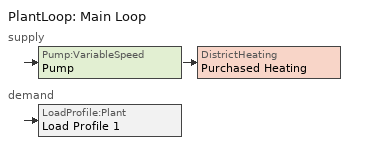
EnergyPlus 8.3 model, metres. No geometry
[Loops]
PlantLoop 'Main Loop'
 supply: Pump:VariableSpeed 'Pump' > DistrictHeating 'Purchased Heating'
 demand: LoadProfile:Plant 'Load Profile 1'
[Building]
Plant Load Profile Example: North Axis {deg}=0; Terrain=Suburbs; Loads Convergence Tolerance Value=0.04; Temperature Convergence Tolerance Value {deltaC}=0.04; Solar Distribution=FullInteriorAndExterior; Maximum Number of Warmup Days=25; Minimum Number of Warmup Days=6
[Site:Location]
CHICAGO_IL_USA_WMO_725300: Latitude {deg}=42; Longitude {deg}=-87.88; Time Zone {hr}=-6; Elevation {m}=190
[SizingPeriod:DesignDay] Day of Month=21; Humidity Condition Type=Wetbulb; Barometric Pressure {Pa}=99063; Rain Indicator=No; Snow Indicator=No; Daylight Saving Time Indicator=No; Solar Model Indicator=ASHRAEClearSky
Name | Month | Day Type | Maximum Dry-Bulb Temperature {C} | Daily Dry-Bulb Temperature Range {deltaC} | Wetbulb or DewPoint at Maximum Dry-Bulb {C} | Wind Speed {m/s} | Wind Direction {deg} | Sky Clearness
CHICAGO Ann Clg 1% Condns DB=>MWB | 7 | SummerDesignDay | 31.5 | 10.7 | 23 | 5.3 | 230 | 1
CHICAGO Ann Htg 99% Condns DB | 1 | WinterDesignDay | -17.3 | 0 | -17.3 | 4.9 | 270 | 0
[PlantLoop]
Main Loop: Fluid Type=WATER; Plant Equipment Operation Scheme=Main Loop Operation; Maximum Loop Temperature {C}=100; Minimum Loop Temperature {C}=3; Maximum Loop Flow Rate {m3/s}=0.01; Minimum Loop Flow Rate {m3/s}=0; Plant Loop Volume {m3}=autocalculate; Load Distribution Scheme=OPTIMAL
[SetpointManager:ReturnTemperature:HotWater]
Main Loop Setpoint Manager: Minimum Supply Temperature Setpoint=57; Maximum Supply Temperature Setpoint=60; Return Temperature Setpoint Input Type=Scheduled; Return Temperature Setpoint Schedule=ReturnTempSchedule
[PlantEquipmentOperationSchemes]
Main Loop Operation: Control Scheme 1=Purchased Only; Control Scheme 1 Schedule=AlwaysOnSchedule
[PlantEquipmentOperation:HeatingLoad]
Purchased Only: Load Range 1 Lower Limit {W}=0; Load Range 1 Upper Limit {W}=10000000; Range 1 Equipment List=Heating Plant
[PlantEquipmentList]
Heating Plant: Purchased Heating
[Pump:VariableSpeed]
Pump: Rated Flow Rate {m3/s}=0.01; Rated Pump Head {Pa}=300000; Rated Power Consumption {W}=4250; Motor Efficiency=0.87; Fraction of Motor Inefficiencies to Fluid Stream=0; Coefficient 1 of the Part Load Performance Curve=0; Coefficient 2 of the Part Load Performance Curve=1; Coefficient 3 of the Part Load Performance Curve=0; Coefficient 4 of the Part Load Performance Curve=0; Minimum Flow Rate {m3/s}=0; Pump Control Type=INTERMITTENT
[DistrictHeating]
Purchased Heating: Nominal Capacity {W}=1000000
[LoadProfile:Plant]
Load Profile 1: Load Schedule=Load Profile 1 Load Schedule; Peak Flow Rate {m3/s}=0.01; Flow Rate Fraction Schedule=Load Profile 1 Flow Frac Schedule
[Schedule:Compact]
ReturnTempSchedule: THROUGH: 12/31, FOR: AllDays, UNTIL: 12:00, 55, UNTIL: 17:00, 53, UNTIL: 24:00, 55
AlwaysOnSchedule; Load Profile 1 Flow Frac Schedule: THROUGH: 12/31, FOR: AllDays, UNTIL: 24:00, 1
Load Profile 1 Load Schedule: THROUGH: 12/31, FOR: AllDays, UNTIL: 2:00, 150000, UNTIL: 4:00, 180000, UNTIL: 20:00, 200000, UNTIL: 24:00, 160000
